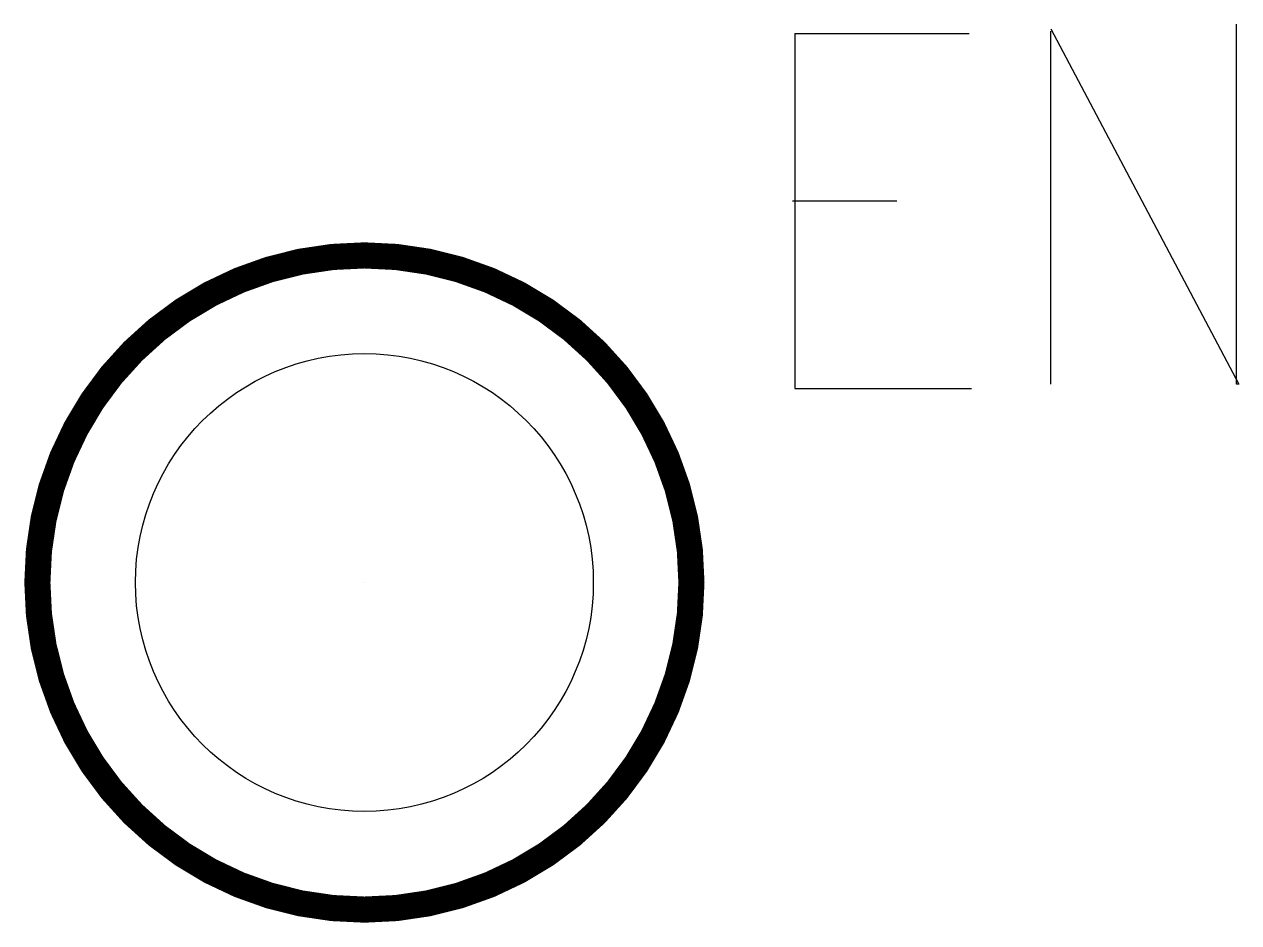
# Model space of a CAD drawing. Header units: millimetres. Extents: x -195 to 501, y -195 to 320.
import ezdxf
from ezdxf.enums import TextEntityAlignment as Align

# ---------------------------------------------------------------- set-up
doc = ezdxf.new("R2010")
doc.units = ezdxf.units.MM
doc.styles.add('_TEL_DIM', font='SIMPLEX', dxfattribs={"width": 0.8, "height": 3.5, "bigfont": 'HZTXT'})

msp = doc.modelspace()

# ---------------------------------------------------------------- linework, layer by layer
for p, q in [((246.81, 314.79), (346.78, 314.79)), ((246.81, 314.79), (246.81, 111.17)), ((393.52, 317.38), (501.28, 113.76)), ((393.52, 113.76), (393.52, 316.08)), ((499.98, 113.76), (499.98, 319.97)), ((245.52, 218.81), (305.24, 218.81)), ((501.28, 113.76), (499.98, 113.76)), ((246.81, 111.17), (348.08, 111.17))]:
    msp.add_line(p, q)
at = {"const_width": 15}
msp.add_lwpolyline([(-187.5, 0, 1), (187.5, 0, 1), (-187.5, 0, 0.961469)], format="xyb", dxfattribs=at)
for radius in [187.5, 131.25]:
    msp.add_circle((0, 0), radius)
for p in [(0, 187.5), (-187.5, 0), (187.5, 0), (0, -187.5)]:
    msp.add_point(p)

# ---------------------------------------------------------------- texts
at = {"color": 7, "style": '_TEL_DIM', "flags": 1}
msp.add_attdef('A', text='', height=0.01, dxfattribs=at).set_placement((0, 0), align=Align.MIDDLE_CENTER)

doc.saveas('drawing.dxf')
